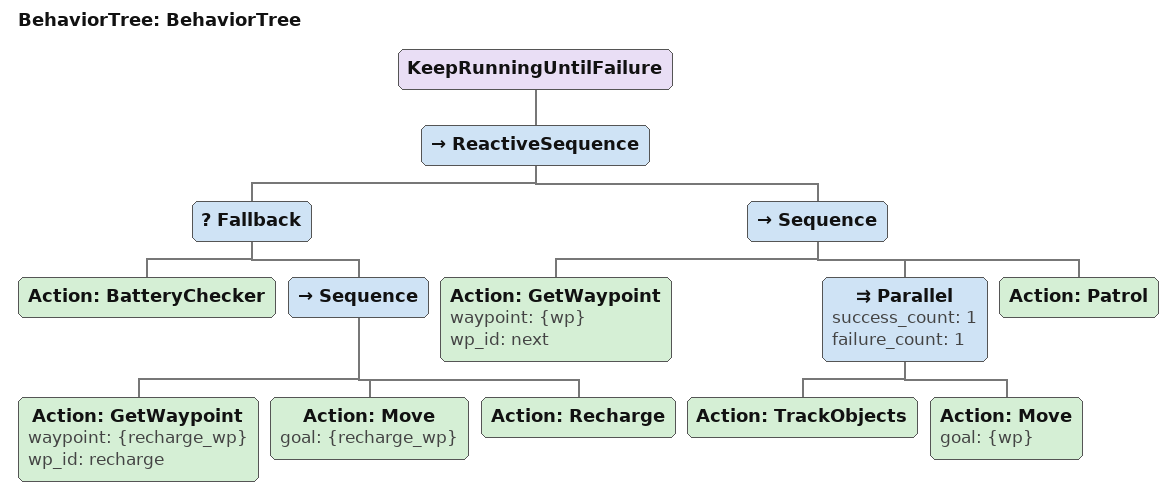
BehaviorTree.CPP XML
<?xml version="1.0"?>
<root BTCPP_format="4" main_tree_to_execute="BehaviorTree">
    <BehaviorTree ID="BehaviorTree">
        <KeepRunningUntilFailure>
            <ReactiveSequence>
                <Fallback>
                    <Action ID="BatteryChecker"/>
                    <Sequence>
                        <Action ID="GetWaypoint" waypoint="{recharge_wp}" wp_id="recharge"/>
                        <Action ID="Move" goal="{recharge_wp}"/>
                        <Action ID="Recharge"/>
                    </Sequence>
                </Fallback>
                <Sequence>
                    <Action ID="GetWaypoint" waypoint="{wp}" wp_id="next"/>
                        <Parallel success_count="1" failure_count="1">
                          <Action ID="TrackObjects"/>
                          <Action ID="Move" goal="{wp}"/>
                        </Parallel>
                    <Action ID="Patrol"/>
                </Sequence>
            </ReactiveSequence>
        </KeepRunningUntilFailure>
    </BehaviorTree>
</root>
